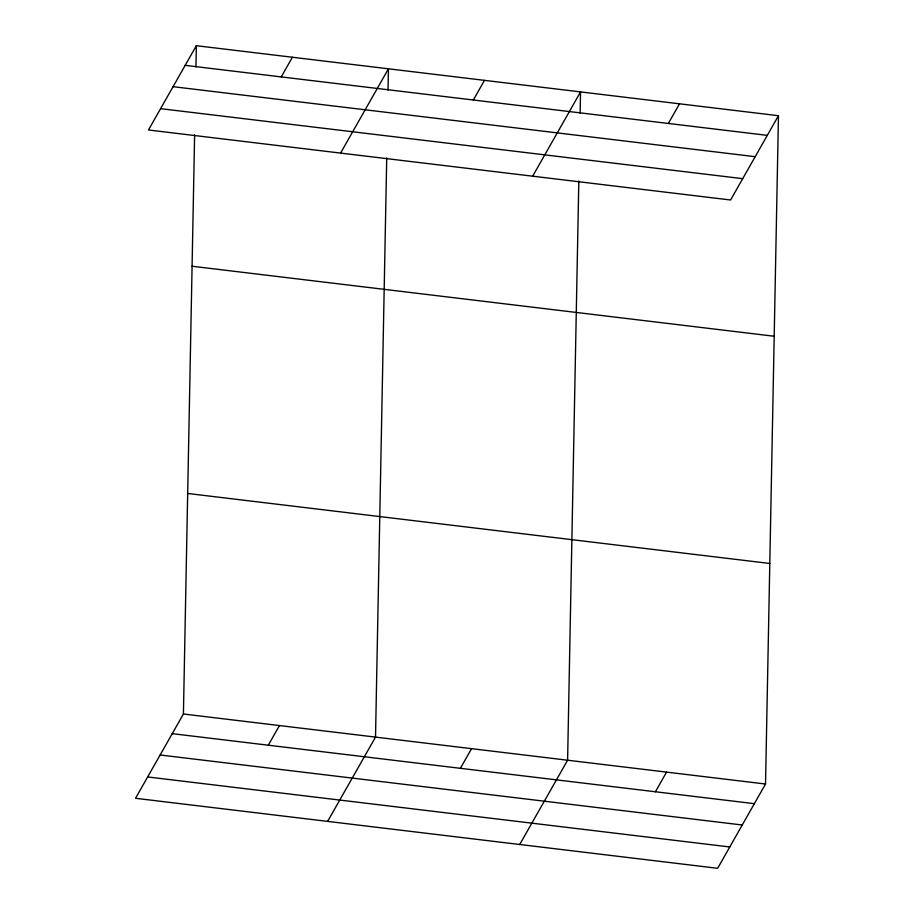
<?xml version="1.0" encoding="UTF-8"?>
<svg xmlns="http://www.w3.org/2000/svg" width="914" height="914" viewBox="0 0 914 914"><rect width="100%" height="100%" fill="white"/><g stroke="black" fill="none" stroke-linecap="round" stroke-linejoin="round"><path stroke-width="1.37" d="M778.465 115.712L730.583 199.995L148.468 129.982L196.35 45.7L778.465 115.712L765.532 784.018L717.65 868.3L135.535 798.288L183.417 714.005L194.625 134.769M195.939 66.905L196.35 45.7M386.725 157.871L375.517 737.107L327.635 821.389M388.039 90.006L388.45 68.801L340.568 153.095M578.825 180.972L567.605 760.208L519.723 844.502M580.139 113.108L580.55 91.903L532.668 176.196M281.238 76.902L292.4 57.251M473.338 100.003L484.5 80.352M268.293 745.207L279.467 725.556M668.34 123.459L679.513 103.808M460.393 768.308L471.555 748.657M655.407 791.764L666.569 772.113M185.188 65.351L767.303 135.363M173.077 86.681L755.181 156.694M160.59 108.663L742.705 178.664M192.089 266.237L774.192 336.249M187.69 493.469L769.794 563.47M183.417 714.005L765.532 784.018M172.255 733.656L754.358 803.669M160.133 754.987L742.248 824.999M147.645 776.957L729.76 846.97"/></g></svg>
